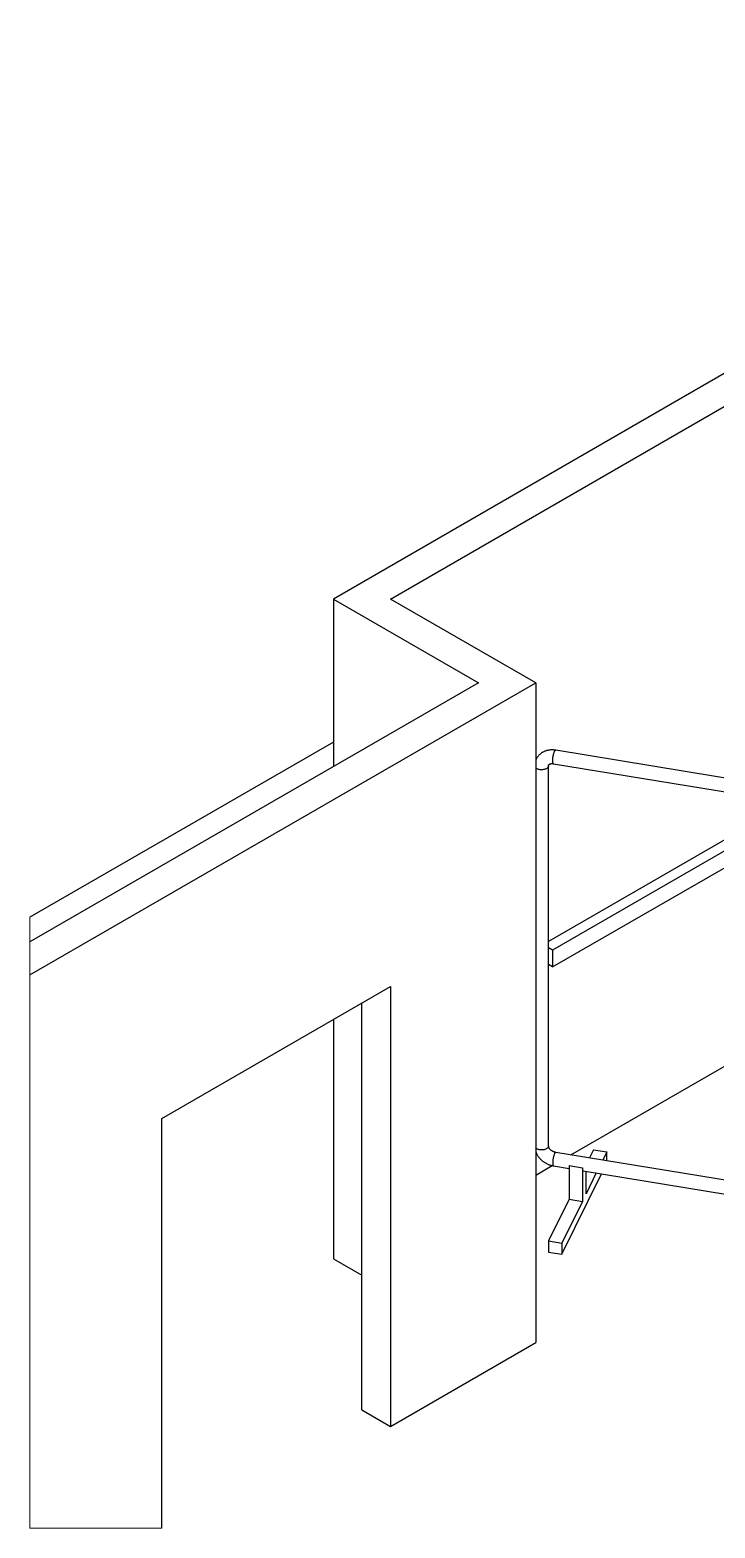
# Model space of a CAD drawing. Header units: millimetres. Extents: x -356 to 237, y 0 to 365.
# Drawn here: x -356.2 to -256.1, y 145.7 to 364.7 of the extents above; entities that cross this region are included whole.
import ezdxf

# ---------------------------------------------------------------- set-up
doc = ezdxf.new("R2010")
doc.units = ezdxf.units.MM

msp = doc.modelspace()

# ---------------------------------------------------------------- linework, layer by layer
at = {"color": 7, "linetype": 'Continuous', "lineweight": 25}
for p, q in [((-167.74, 364.73), (-311.86, 281.53)), ((-303.51, 281.53), (-167.74, 359.9)), ((-311.86, 281.53), (-290.64, 269.28)), ((-311.86, 281.53), (-311.86, 257.04)), ((-282.29, 269.28), (-303.51, 281.53)), ((-356.21, 226.61), (-282.29, 269.28)), ((-290.64, 269.28), (-356.21, 231.43)), ((-282.29, 269.28), (-282.29, 172.84)), ((-311.86, 260.62), (-356.21, 235.02)), ((-213.91, 248.67), (-279.37, 259.44)), ((-280.43, 201.58), (-280.43, 257.16)), ((-279.69, 257.47), (-214.24, 246.69)), ((-245.24, 251.8), (-280.43, 231.48)), ((-243.04, 251.43), (-279.82, 230.2)), ((-279.82, 227.75), (-239.73, 250.89)), ((-279.82, 230.2), (-280.43, 230.55)), ((-279.82, 230.2), (-279.82, 227.75)), ((-279.82, 227.75), (-280.43, 228.1)), ((-277.18, 200.29), (-229.72, 227.68)), ((-336.91, 205.6), (-303.51, 224.89)), ((-303.51, 224.89), (-303.51, 160.59)), ((-307.68, 163.01), (-307.68, 222.48)), ((-311.86, 220.07), (-311.86, 185.09)), ((-336.91, 145.73), (-336.91, 205.6)), ((-246.64, 195.26), (-279.37, 200.65)), ((-273.83, 201.03), (-274.42, 199.83)), ((-273.83, 201.03), (-271.91, 200.71)), ((-271.91, 200.71), (-272.5, 199.52)), ((-271.91, 199.42), (-271.91, 200.71)), ((-282.29, 197.33), (-279.9, 198.72)), ((-279.69, 198.67), (-277.4, 198.3)), ((-278.49, 185.75), (-272.68, 197.52)), ((-277.4, 198.71), (-275.47, 198.39)), ((-277.4, 198.71), (-277.4, 193.81)), ((-275.47, 198.39), (-275.47, 193.49)), ((-275.36, 197.96), (-246.97, 193.29)), ((-274.93, 194.6), (-274.93, 197.89)), ((-273.43, 197.64), (-274.93, 194.6)), ((-277.4, 193.81), (-280.41, 187.7)), ((-275.47, 193.49), (-278.49, 187.39)), ((-277.4, 193.81), (-275.47, 193.49)), ((-280.41, 187.7), (-278.49, 187.39)), ((-280.41, 187.7), (-280.41, 186.07)), ((-278.49, 187.39), (-278.49, 185.75)), ((-311.86, 185.09), (-307.68, 182.68)), ((-280.41, 186.07), (-278.49, 185.75)), ((-303.51, 160.59), (-282.29, 172.84)), ((-307.68, 163.01), (-303.51, 160.59))]:
    msp.add_line(p, q, dxfattribs=at)
at = {"color": 7, "linetype": 'Continuous', "lineweight": 25, "flags": 128}
for points in [[(-279.69, 257.47), (-279.7, 257.47), (-279.73, 257.48), (-279.75, 257.52), (-279.77, 257.56), (-279.78, 257.61), (-279.79, 257.68), (-279.8, 257.76), (-279.81, 257.85), (-279.81, 257.95), (-279.8, 258.05), (-279.79, 258.16), (-279.78, 258.27), (-279.77, 258.39), (-279.75, 258.51), (-279.73, 258.62), (-279.7, 258.74), (-279.68, 258.85), (-279.65, 258.95), (-279.62, 259.05), (-279.59, 259.14), (-279.56, 259.22), (-279.52, 259.28), (-279.49, 259.34), (-279.46, 259.39), (-279.43, 259.42), (-279.4, 259.44), (-279.37, 259.44), (-279.37, 259.44)], [(-280.43, 257.15), (-280.43, 257.15), (-280.43, 257.08), (-280.46, 257.01), (-280.49, 256.95), (-280.54, 256.89), (-280.6, 256.83), (-280.67, 256.77), (-280.76, 256.73), (-280.85, 256.68), (-280.95, 256.65), (-281.06, 256.62), (-281.17, 256.6), (-281.29, 256.58), (-281.41, 256.58), (-281.52, 256.58), (-281.64, 256.59), (-281.76, 256.61), (-281.87, 256.64), (-281.97, 256.67), (-282.06, 256.71), (-282.15, 256.76), (-282.23, 256.81), (-282.29, 256.87), (-282.29, 256.87)], [(-280.43, 201.58), (-280.43, 201.57), (-280.43, 201.51), (-280.46, 201.44), (-280.49, 201.37), (-280.54, 201.31), (-280.6, 201.25), (-280.67, 201.2), (-280.76, 201.15), (-280.85, 201.11), (-280.95, 201.07), (-281.06, 201.04), (-281.17, 201.02), (-281.29, 201.01), (-281.41, 201), (-281.52, 201.01), (-281.64, 201.02), (-281.76, 201.04), (-281.87, 201.06), (-281.97, 201.1), (-282.06, 201.14), (-282.15, 201.18), (-282.23, 201.23), (-282.29, 201.29), (-282.29, 201.29)], [(-279.37, 200.65), (-279.37, 200.65), (-279.4, 200.64), (-279.43, 200.63), (-279.46, 200.6), (-279.49, 200.55), (-279.52, 200.49), (-279.56, 200.43), (-279.59, 200.35), (-279.62, 200.26), (-279.65, 200.16), (-279.68, 200.06), (-279.7, 199.95), (-279.73, 199.83), (-279.75, 199.72), (-279.77, 199.6), (-279.78, 199.48), (-279.79, 199.37), (-279.8, 199.26), (-279.81, 199.16), (-279.81, 199.06), (-279.8, 198.97), (-279.79, 198.89), (-279.78, 198.82), (-279.77, 198.77), (-279.75, 198.72), (-279.73, 198.69), (-279.7, 198.68), (-279.69, 198.67)], [(-275.47, 198.39), (-275.47, 198.3), (-275.47, 198.21), (-275.46, 198.14), (-275.44, 198.08), (-275.43, 198.03), (-275.41, 197.99), (-275.38, 197.97), (-275.36, 197.96)]]:
    msp.add_lwpolyline(points, dxfattribs=at)
at = {"color": 7, "linetype": 'Continuous', "lineweight": 18, "flags": 128}
msp.add_lwpolyline([(-356.21, 235.02), (-356.21, 231.43), (-356.21, 226.61), (-356.21, 145.73), (-336.91, 145.73)], dxfattribs=at)
at = {"color": 7, "linetype": 'Continuous', "lineweight": 25}
for points, knots in [([(-279.37, 259.44), (-279.41, 259.44), (-279.51, 259.46), (-279.67, 259.48), (-279.86, 259.48), (-280.05, 259.48), (-280.24, 259.46), (-280.43, 259.44), (-280.61, 259.4), (-280.78, 259.35), (-280.95, 259.29), (-281.12, 259.21), (-281.28, 259.13), (-281.42, 259.04), (-281.56, 258.93), (-281.7, 258.82), (-281.82, 258.7), (-281.93, 258.58), (-282.03, 258.44), (-282.12, 258.3), (-282.2, 258.15), (-282.26, 258.03), (-282.28, 257.95), (-282.29, 257.92)], [0, 0, 0, 0, 0.03203, 0.085602, 0.13892, 0.191886, 0.244457, 0.296588, 0.348243, 0.399391, 0.450008, 0.500079, 0.549604, 0.598591, 0.647065, 0.695059, 0.74262, 0.7898, 0.836666, 0.883282, 0.929721, 0.976061, 1, 1, 1, 1]), ([(-280.43, 257.16), (-280.43, 257.16), (-280.42, 257.18), (-280.42, 257.21), (-280.41, 257.25), (-280.4, 257.29), (-280.37, 257.32), (-280.34, 257.35), (-280.31, 257.37), (-280.27, 257.4), (-280.21, 257.43), (-280.15, 257.45), (-280.08, 257.47), (-280, 257.48), (-279.92, 257.48), (-279.83, 257.48), (-279.75, 257.47), (-279.71, 257.47), (-279.69, 257.47)], [0, 0, 0, 0, 0.019363, 0.064861, 0.105782, 0.149748, 0.194344, 0.238516, 0.286842, 0.340734, 0.408141, 0.482312, 0.563396, 0.651337, 0.745826, 0.846397, 0.95237, 1, 1, 1, 1]), ([(-279.37, 200.65), (-279.38, 200.65), (-279.43, 200.66), (-279.52, 200.68), (-279.61, 200.71), (-279.71, 200.75), (-279.81, 200.8), (-279.9, 200.85), (-279.99, 200.91), (-280.07, 200.97), (-280.14, 201.04), (-280.21, 201.1), (-280.26, 201.17), (-280.31, 201.24), (-280.35, 201.31), (-280.38, 201.38), (-280.4, 201.44), (-280.42, 201.49), (-280.42, 201.54), (-280.42, 201.57), (-280.43, 201.58)], [0, 0, 0, 0, 0.030609, 0.098234, 0.167582, 0.23799, 0.308821, 0.379428, 0.449129, 0.517289, 0.583283, 0.64654, 0.706538, 0.762791, 0.814906, 0.862603, 0.905712, 0.944205, 0.978224, 1, 1, 1, 1]), ([(-282.29, 200.79), (-282.29, 200.79), (-282.28, 200.73), (-282.23, 200.62), (-282.16, 200.45), (-282.07, 200.29), (-281.98, 200.13), (-281.87, 199.98), (-281.75, 199.83), (-281.63, 199.69), (-281.49, 199.56), (-281.35, 199.43), (-281.2, 199.31), (-281.04, 199.2), (-280.87, 199.1), (-280.7, 199.01), (-280.53, 198.92), (-280.35, 198.85), (-280.16, 198.78), (-279.97, 198.73), (-279.82, 198.7), (-279.72, 198.68), (-279.69, 198.67)], [0, 0, 0, 0, 0.000214, 0.050931, 0.10224, 0.154134, 0.206595, 0.259594, 0.313088, 0.36703, 0.42137, 0.476046, 0.531006, 0.586189, 0.641536, 0.696993, 0.752501, 0.808007, 0.863457, 0.918799, 0.973984, 1, 1, 1, 1])]:
    msp.add_open_spline(points, degree=3, knots=knots, dxfattribs=at)

doc.saveas('drawing.dxf')
